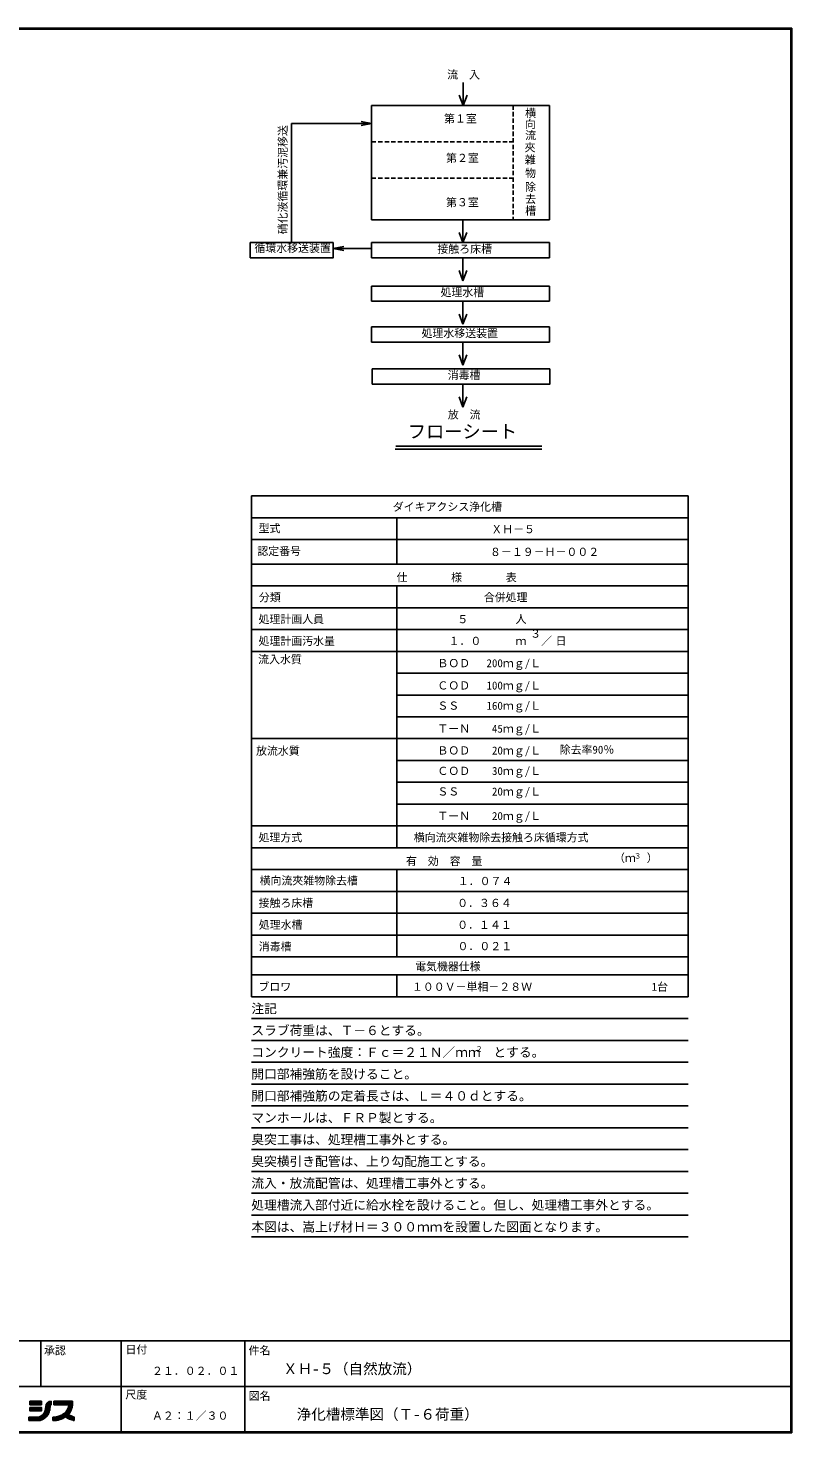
# Model space of a CAD drawing. Units: millimetres, scale not verified. Extents: x -8093 to 8093, y -5792 to 5792.
# Drawn here: x 1799 to 8093, y -5792 to 5792 of the extents above; entities that cross this region are included whole.
import ezdxf
from ezdxf.enums import TextEntityAlignment as Align

# ---------------------------------------------------------------- set-up
doc = ezdxf.new("R2010")
doc.units = ezdxf.units.MM
doc.header["$LTSCALE"] = 30
doc.linetypes.add('DASHED1', pattern=[1.8, 1.2, -0.6])
doc.layers.add('0-0_Axis_waku', color=7, linetype='Continuous', lineweight=25)
doc.layers.add('0-1_00クル-フ-0躯体', color=3, linetype='Continuous', lineweight=25)
doc.styles.add('ＭＳ ゴシック', font='')
doc.styles.get('ＭＳ ゴシック').set_extended_font_data('MS Gothic')

msp = doc.modelspace()

# ---------------------------------------------------------------- linework, layer by layer
at = {"layer": '0-0_Axis_waku'}
for p, q in [((-8093.4, 5792.4), (8093.4, 5792.4)), ((8093.4, -5792.4), (8093.4, 5792.4)), ((-8092.8, 5791.8), (8092.8, 5791.8)), ((-8092.2, 5791.2), (8092.2, 5791.2)), ((-8091.6, 5790.6), (8091.6, 5790.6)), ((-8091, 5790), (8091, 5790)), ((-8090.4, 5789.4), (8090.4, 5789.4)), ((-8089.8, 5788.8), (8089.8, 5788.8)), ((-8089.2, 5788.2), (8089.2, 5788.2)), ((-8088.6, 5787.6), (8088.6, 5787.6)), ((-8088, 5787), (8088, 5787)), ((-8087.4, 5786.4), (8087.4, 5786.4)), ((-8086.8, 5785.8), (8086.8, 5785.8)), ((-8086.2, 5785.2), (8086.2, 5785.2)), ((-8085.6, 5784.6), (8085.6, 5784.6)), ((-8085, 5784), (8085, 5784)), ((8085, -5784), (8085, 5784)), ((8085.6, -5784.6), (8085.6, 5784.6)), ((8086.2, -5785.2), (8086.2, 5785.2)), ((8086.8, -5785.8), (8086.8, 5785.8)), ((8087.4, -5786.4), (8087.4, 5786.4)), ((8088, -5787), (8088, 5787)), ((8088.6, -5787.6), (8088.6, 5787.6)), ((8089.2, -5788.2), (8089.2, 5788.2)), ((8089.8, -5788.8), (8089.8, 5788.8)), ((8090.4, -5789.4), (8090.4, 5789.4)), ((8091, -5790), (8091, 5790)), ((8091.6, -5790.6), (8091.6, 5790.6)), ((8092.2, -5791.2), (8092.2, 5791.2)), ((8092.8, -5791.8), (8092.8, 5791.8)), ((-8085, -5034), (8085, -5034)), ((1904.99, -5409), (1904.99, -5034)), ((2564.99, -5784), (2564.99, -5034)), ((3585, -5784), (3585, -5034)), ((-75.01, -5409), (8085, -5409)), ((1813.76, -5533.08), (1908.53, -5533.08)), ((1813.76, -5539.08), (1908.53, -5539.08)), ((1813.76, -5545.08), (1908.53, -5545.08)), ((1813.76, -5551.08), (1908.53, -5551.08)), ((1813.76, -5557.08), (1908.53, -5557.08)), ((1814.98, -5559.98), (1814.98, -5530.82)), ((1820.98, -5559.98), (1820.98, -5530.82)), ((1826.98, -5559.98), (1826.98, -5530.82)), ((1832.99, -5559.98), (1832.99, -5530.82)), ((1838.99, -5559.98), (1838.99, -5530.82)), ((1844.99, -5559.98), (1844.99, -5530.82)), ((1850.99, -5559.98), (1850.99, -5530.82)), ((1856.99, -5559.98), (1856.99, -5530.82)), ((1862.99, -5559.98), (1862.99, -5530.82)), ((1868.99, -5559.98), (1868.99, -5530.82)), ((1874.99, -5559.98), (1874.99, -5530.82)), ((1880.99, -5559.98), (1880.99, -5530.82)), ((1886.99, -5559.98), (1886.99, -5530.82)), ((1892.99, -5559.98), (1892.99, -5530.82)), ((1898.99, -5559.98), (1898.99, -5530.82)), ((1904.99, -5559.98), (1904.99, -5530.82)), ((1948.63, -5557.08), (1988.72, -5557.08)), ((1951.82, -5551.08), (1988.72, -5551.08)), ((1953, -5549.94), (1953, -5655.33)), ((1956.41, -5545.08), (1988.72, -5545.08)), ((1959, -5542.47), (1959, -5647.52)), ((1963.14, -5539.08), (1988.72, -5539.08)), ((1965, -5537.81), (1965, -5638.02)), ((1971, -5534.57), (1971, -5625.92)), ((1974.84, -5533.08), (1988.72, -5533.08)), ((1977, -5532.42), (1977, -5608.55)), ((1983, -5531.19), (1983, -5565.52)), ((1988.72, -5530.82), (1988.72, -5559.98)), ((2010.59, -5530.82), (2010.59, -5559.98)), ((2010.59, -5533.08), (2163.68, -5533.08)), ((2010.59, -5539.08), (2163.68, -5539.08)), ((2010.59, -5545.08), (2163.68, -5545.08)), ((2010.59, -5551.08), (2163.68, -5551.08)), ((2010.59, -5557.08), (2163.64, -5557.08)), ((2010.59, -5559.98), (2134.52, -5559.98)), ((2012.98, -5559.98), (2012.98, -5530.82)), ((2018.98, -5559.98), (2018.98, -5530.82)), ((2024.98, -5559.98), (2024.98, -5530.82)), ((2030.98, -5559.98), (2030.98, -5530.82)), ((2036.98, -5559.98), (2036.98, -5530.82)), ((2042.98, -5559.98), (2042.98, -5530.82)), ((2048.98, -5559.98), (2048.98, -5530.82)), ((2054.98, -5559.98), (2054.98, -5530.82)), ((2060.98, -5559.98), (2060.98, -5530.82)), ((2066.98, -5559.98), (2066.98, -5530.82)), ((2072.98, -5559.98), (2072.98, -5530.82)), ((2078.98, -5559.98), (2078.98, -5530.82)), ((2084.98, -5559.98), (2084.98, -5530.82)), ((2090.98, -5559.98), (2090.98, -5530.82)), ((2096.99, -5559.98), (2096.99, -5530.82)), ((2102.99, -5559.98), (2102.99, -5530.82)), ((2108.99, -5559.98), (2108.99, -5530.82)), ((2114.99, -5559.98), (2114.99, -5530.82)), ((2120.99, -5559.98), (2120.99, -5530.82)), ((2126.99, -5559.98), (2126.99, -5530.82)), ((2132.99, -5559.98), (2132.99, -5530.82)), ((2138.99, -5629.92), (2138.99, -5530.82)), ((2144.99, -5621.45), (2144.99, -5530.82)), ((2150.99, -5611.13), (2150.99, -5530.82)), ((2156.99, -5597.48), (2156.99, -5530.82)), ((1806.47, -5662.04), (1806.47, -5691.2)), ((1806.47, -5662.04), (1879.37, -5662.04)), ((1806.47, -5665.08), (1943.73, -5665.08)), ((1806.47, -5671.08), (1936.67, -5671.08)), ((1808.98, -5662.04), (1808.98, -5691.2)), ((1813.76, -5587.08), (1908.53, -5587.08)), ((1813.76, -5593.08), (1908.53, -5593.08)), ((1813.76, -5599.08), (1908.53, -5599.08)), ((1813.76, -5605.08), (1908.53, -5605.08)), ((1814.98, -5611.01), (1814.98, -5581.85)), ((1814.98, -5662.04), (1814.98, -5691.2)), ((1820.98, -5611.01), (1820.98, -5581.85)), ((1820.98, -5662.04), (1820.98, -5691.2)), ((1826.98, -5611.01), (1826.98, -5581.85)), ((1826.98, -5662.04), (1826.98, -5691.2)), ((1832.99, -5611.01), (1832.99, -5581.85)), ((1832.99, -5662.04), (1832.99, -5691.2)), ((1838.99, -5611.01), (1838.99, -5581.85)), ((1838.99, -5662.04), (1838.99, -5691.2)), ((1844.99, -5611.01), (1844.99, -5581.85)), ((1844.99, -5662.04), (1844.99, -5691.2)), ((1850.99, -5611.01), (1850.99, -5581.85)), ((1850.99, -5662.04), (1850.99, -5691.2)), ((1856.99, -5611.01), (1856.99, -5581.85)), ((1856.99, -5662.04), (1856.99, -5691.2)), ((1862.99, -5611.01), (1862.99, -5581.85)), ((1862.99, -5662.04), (1862.99, -5691.2)), ((1868.99, -5611.01), (1868.99, -5581.85)), ((1868.99, -5662.04), (1868.99, -5691.2)), ((1874.99, -5611.01), (1874.99, -5581.85)), ((1874.99, -5662.04), (1874.99, -5691.2)), ((1880.99, -5611.01), (1880.99, -5581.85)), ((1880.99, -5662.04), (1880.99, -5691.2)), ((1886.99, -5611.01), (1886.99, -5581.85)), ((1886.99, -5662.04), (1886.99, -5691.2)), ((1892.99, -5611.01), (1892.99, -5581.85)), ((1892.99, -5660.13), (1892.99, -5690.15)), ((1896.29, -5659.08), (1949.7, -5659.08)), ((1898.99, -5611.01), (1898.99, -5581.85)), ((1898.99, -5658.03), (1898.99, -5689.02)), ((1904.99, -5611.01), (1904.99, -5581.85)), ((1904.99, -5655.09), (1904.99, -5687.46)), ((1908.29, -5653.08), (1954.84, -5653.08)), ((1910.99, -5651.2), (1910.99, -5685.46)), ((1916.06, -5647.08), (1959.3, -5647.08)), ((1916.99, -5646.22), (1916.99, -5682.98)), ((1921.98, -5641.08), (1963.21, -5641.08)), ((1922.99, -5639.9), (1922.99, -5680)), ((1926.74, -5635.08), (1966.62, -5635.08)), ((1928.99, -5631.78), (1928.99, -5676.48)), ((1930.68, -5629.08), (1969.59, -5629.08)), ((1933.66, -5623.08), (1972.57, -5623.08)), ((1935, -5620.94), (1935, -5672.35)), ((1936.63, -5617.08), (1974.41, -5617.08)), ((1939.61, -5611.08), (1976.3, -5611.08)), ((1941, -5604.57), (1941, -5667.53)), ((1942.35, -5599.08), (1979.15, -5599.08)), ((1942.58, -5605.08), (1977.87, -5605.08)), ((1943.49, -5593.08), (1980.14, -5593.08)), ((1944.3, -5587.08), (1980.84, -5587.08)), ((1944.8, -5581.08), (1981.27, -5581.08)), ((1944.98, -5575.08), (1981.43, -5575.08)), ((1945.32, -5569.08), (1981.97, -5569.08)), ((1946.51, -5563.08), (1984.23, -5563.08)), ((1947, -5561.43), (1947, -5661.91)), ((2003.3, -5662.03), (2003.3, -5691.18)), ((2003.3, -5665.08), (2099.31, -5665.08)), ((2003.3, -5671.08), (2088.62, -5671.08)), ((2006.97, -5691.15), (2006.97, -5661.99)), ((2012.98, -5690.94), (2012.98, -5661.75)), ((2018.98, -5690.55), (2018.98, -5661.3)), ((2024.98, -5689.98), (2024.98, -5660.62)), ((2030.98, -5689.21), (2030.98, -5659.73)), ((2034.61, -5659.08), (2170.55, -5659.08)), ((2036.98, -5688.26), (2036.98, -5658.61)), ((2042.98, -5687.1), (2042.98, -5657.25)), ((2048.98, -5685.75), (2048.98, -5655.64)), ((2054.98, -5684.18), (2054.98, -5653.78)), ((2057.03, -5653.08), (2154.6, -5653.08)), ((2060.98, -5682.4), (2060.98, -5651.64)), ((2066.98, -5680.4), (2066.98, -5649.2)), ((2071.67, -5647.08), (2142.63, -5647.08)), ((2072.98, -5678.15), (2072.98, -5646.45)), ((2078.98, -5675.66), (2078.98, -5643.34)), ((2082.94, -5641.08), (2132.96, -5641.08)), ((2084.98, -5672.89), (2084.98, -5639.84)), ((2090.98, -5669.84), (2090.98, -5635.9)), ((2092.14, -5635.08), (2134.81, -5635.08)), ((2096.99, -5666.47), (2096.99, -5631.43)), ((2099.86, -5629.08), (2139.64, -5629.08)), ((2102.99, -5662.76), (2102.99, -5626.34)), ((2106.43, -5623.08), (2143.92, -5623.08)), ((2108.99, -5659.44), (2108.99, -5620.46)), ((2112.06, -5617.08), (2147.7, -5617.08)), ((2114.99, -5663.89), (2114.99, -5613.55)), ((2116.71, -5665.08), (2178.26, -5665.08)), ((2116.88, -5611.08), (2151.02, -5611.08)), ((2120.99, -5667.91), (2120.99, -5605.11)), ((2121.01, -5605.08), (2153.91, -5605.08)), ((2124.51, -5599.08), (2156.39, -5599.08)), ((2126.17, -5671.08), (2178.26, -5671.08)), ((2126.99, -5671.55), (2126.99, -5594.06)), ((2127.43, -5593.08), (2158.49, -5593.08)), ((2129.81, -5587.08), (2160.22, -5587.08)), ((2131.69, -5581.08), (2161.59, -5581.08)), ((2132.99, -5674.86), (2132.99, -5575.53)), ((2133.07, -5575.08), (2162.61, -5575.08)), ((2134, -5569.08), (2163.3, -5569.08)), ((2134.46, -5563.08), (2163.64, -5563.08)), ((2138.99, -5677.86), (2138.99, -5644.96)), ((2150.99, -5683.08), (2150.99, -5651.42)), ((2156.99, -5683.08), (2156.99, -5654.11)), ((2162.99, -5683.08), (2162.99, -5656.49)), ((2168.99, -5683.08), (2168.99, -5658.58)), ((2174.99, -5683.08), (2174.99, -5660.4)), ((2178.26, -5661.28), (2178.26, -5691.2)), ((8093.4, -5792.4), (-8093.4, -5792.4)), ((8092.8, -5791.8), (-8092.8, -5791.8)), ((8092.2, -5791.2), (-8092.2, -5791.2)), ((8091.6, -5790.6), (-8091.6, -5790.6)), ((8091, -5790), (-8091, -5790)), ((8090.4, -5789.4), (-8090.4, -5789.4)), ((8089.8, -5788.8), (-8089.8, -5788.8)), ((8089.2, -5788.2), (-8089.2, -5788.2)), ((8088.6, -5787.6), (-8088.6, -5787.6)), ((8088, -5787), (-8088, -5787)), ((8087.4, -5786.4), (-8087.4, -5786.4)), ((8086.8, -5785.8), (-8086.8, -5785.8)), ((8086.2, -5785.2), (-8086.2, -5785.2)), ((8085.6, -5784.6), (-8085.6, -5784.6)), ((-8085, -5784), (8085, -5784)), ((1806.47, -5677.08), (1928.04, -5677.08)), ((1806.47, -5683.08), (1916.78, -5683.08)), ((1806.47, -5689.08), (1898.73, -5689.08)), ((1806.47, -5691.2), (1879.37, -5691.2)), ((2003.3, -5677.08), (2075.64, -5677.08)), ((2003.3, -5683.08), (2058.79, -5683.08)), ((2003.3, -5689.08), (2031.91, -5689.08)), ((2137.37, -5677.08), (2178.26, -5677.08)), ((2151.14, -5683.08), (2178.26, -5683.08)), ((2169.55, -5689.08), (2178.26, -5689.08))]:
    msp.add_line(p, q, dxfattribs=at)
for points in [[(1813.76, -5530.82), (1813.76, -5559.98), (1908.53, -5559.98), (1908.53, -5530.82)], [(1813.76, -5581.85), (1813.76, -5611.01), (1908.53, -5611.01), (1908.53, -5581.85)]]:
    msp.add_lwpolyline(points, close=True, dxfattribs=at)
msp.add_lwpolyline([(2010.59, -5530.82), (2163.68, -5530.82), (2163.68, -5559.98)], dxfattribs=at)
msp.add_arc((1988.72, -5574.56), 43.74, 90, 180, dxfattribs=at)
for centre, major_axis, ratio, start_param, end_param in [((1988.72, -5574.56), (0, 14.58), 0.5, 6.28318531, 7.85398163), ((2003.3, -5559.98), (131.22, 0), 0.7777, 4.71238898, 6.28318531), ((2003.3, -5559.98), (160.38, 0), 0.8181, 5.63139048, 6.28318531), ((1879.37, -5574.56), (0, 87.48), 0.75, 3.14159265, 4.71238898), ((1879.37, -5574.56), (0, 116.64), 0.875, 3.14159265, 4.71238898), ((2003.3, -5559.98), (160.38, 0), 0.8181, 4.71238898, 5.42754547), ((2219.57, -5564.42), (-160.38, 0), 0.8181, 0.80544324, 1.31023957), ((2219.57, -5564.42), (-131.22, 0), 0.7777, 0.82774402, 1.25047957)]:
    msp.add_ellipse(centre, major_axis=major_axis, ratio=ratio, start_param=start_param, end_param=end_param, dxfattribs=at)
at = {"layer": '0-1_00クル-フ-0躯体'}
for p, q in [((5384.16, 5343.69), (5384.16, 5154.69)), ((5352, 5238.69), (5384.16, 5154.69)), ((5416.31, 5238.69), (5384.16, 5154.69)), ((4630, 4212.59), (4630, 5154.69)), ((4630, 5154.69), (6094.41, 5154.54)), ((6094.91, 5154.04), (6094.91, 4212.94)), ((3970.73, 5005.36), (3970.73, 4023.59)), ((4630, 5005.36), (4543.06, 4989.06)), ((4630, 4212.59), (6094.41, 4212.44)), ((5382.44, 4212.59), (5382.44, 4023.59)), ((5350.29, 4107.59), (5382.44, 4023.59)), ((5414.6, 4107.59), (5382.44, 4023.59)), ((3628.43, 4023.59), (3628.43, 3897.59)), ((3628.43, 4023.59), (4313.03, 4023.59)), ((4313.03, 3974.56), (4399.97, 3990.87)), ((4630, 4023.59), (4630, 3897.59)), ((4630, 4023.59), (6094.76, 4023.59)), ((4630, 4023.59), (6094.76, 4023.59)), ((6094.76, 4023.59), (6094.76, 3897.59)), ((6094.76, 3897.59), (4630, 3897.59)), ((5382.44, 3897.6), (5382.44, 3708.6)), ((5350.29, 3792.59), (5382.44, 3708.6)), ((5414.6, 3792.59), (5382.44, 3708.6)), ((4630, 3665.35), (4630, 3539.36)), ((4630, 3665.35), (6094.76, 3665.35)), ((6094.76, 3665.35), (6094.76, 3539.36)), ((6094.76, 3539.36), (4630, 3539.36)), ((5382.44, 3539.35), (5382.44, 3350.35)), ((5350.29, 3434.35), (5382.44, 3350.35)), ((5414.6, 3434.35), (5382.44, 3350.35)), ((4630, 3329.04), (4630, 3203.04)), ((4630, 3329.04), (6094.76, 3329.04)), ((6094.76, 3329.04), (6094.76, 3203.04)), ((6094.76, 3203.04), (4630, 3203.04)), ((5382.44, 3203.04), (5382.44, 3014.04)), ((5350.29, 3098.04), (5382.44, 3014.04)), ((5414.6, 3098.04), (5382.44, 3014.04)), ((4634.74, 2982.68), (4634.74, 2856.68)), ((4634.74, 2982.68), (6099.5, 2982.68)), ((5382.44, 2856.68), (5382.44, 2667.68)), ((5350.29, 2751.68), (5382.44, 2667.68)), ((5414.6, 2751.68), (5382.44, 2667.68)), ((6032.63, 2320.64), (4825.24, 2320.64)), ((6031.77, 2344.64), (4830.85, 2344.64)), ((3638.95, 1934.86), (7238.95, 1934.86)), ((3638.95, 1372.74), (3638.95, 1934.86)), ((7238.95, 1934.86), (7238.95, 1372.74)), ((3638.95, 1754.86), (7238.95, 1754.86)), ((4838.95, 1754.86), (4838.95, 1372.74)), ((7238.95, 1574.86), (3638.95, 1574.86)), ((3638.95, 1574.86), (7238.95, 1574.86)), ((3638.95, 1372.74), (7238.95, 1372.74)), ((3638.95, -2195.86), (3638.95, 1372.74)), ((7238.95, 1372.74), (7238.95, -2195.86)), ((3638.95, 1192.73), (7238.95, 1192.73)), ((4838.95, 1192.73), (4838.95, -967.27)), ((3638.95, 1012.73), (7238.95, 1012.73)), ((3638.95, 832.74), (7238.95, 832.74)), ((3638.95, 652.73), (7238.95, 652.73)), ((4838.95, 472.73), (7238.95, 472.73)), ((4838.95, 292.73), (7238.95, 292.73)), ((4838.95, 112.73), (7238.95, 112.73)), ((3638.95, -67.27), (7238.95, -67.27)), ((4838.95, -247.27), (7238.95, -247.27)), ((4838.95, -427.27), (7238.95, -427.27)), ((4838.95, -607.27), (7238.95, -607.27)), ((3638.94, -787.27), (7238.95, -787.27)), ((7238.94, -967.27), (3638.94, -967.27)), ((3638.94, -1147.27), (7238.94, -1147.27)), ((4838.94, -1147.27), (4838.94, -1867.27)), ((3638.94, -1327.27), (7238.94, -1327.27)), ((3638.94, -1507.27), (7238.94, -1507.27)), ((3638.94, -1687.27), (7238.94, -1687.27)), ((3638.94, -1867.27), (7238.94, -1867.27)), ((3638.95, -2015.86), (7238.95, -2015.86)), ((4838.95, -2015.86), (4838.95, -2195.86)), ((7238.95, -2195.86), (3638.95, -2195.86)), ((7238.95, -2375.86), (3638.95, -2375.86)), ((7238.95, -2555.86), (3638.95, -2555.86)), ((7238.95, -2735.86), (3638.95, -2735.86)), ((7238.95, -2915.86), (3638.95, -2915.86)), ((7238.95, -3095.86), (3638.95, -3095.86)), ((7238.95, -3275.87), (3638.95, -3275.87)), ((7238.95, -3455.87), (3638.95, -3455.87)), ((7238.95, -3635.87), (3638.95, -3635.87)), ((7238.95, -3815.87), (3638.95, -3815.87)), ((7238.95, -3995.87), (3638.95, -3995.87)), ((7238.95, -4175.87), (3638.95, -4175.87))]:
    msp.add_line(p, q, dxfattribs=at)
at = {"layer": '0-1_00クル-フ-0躯体', "linetype": 'DASHED1'}
for p, q in [((5795.27, 5154.54), (5795.27, 4212.44)), ((4630, 4854.69), (5795.27, 4854.54)), ((4630, 4554.69), (5795.27, 4554.54))]:
    msp.add_line(p, q, dxfattribs=at)
at = {"layer": '0-1_00クル-フ-0躯体'}
for points in [[(3970.73, 5005.36), (4630, 5005.36), (4543.06, 5021.67)], [(4313.03, 4023.59), (4313.03, 3897.59), (3628.43, 3897.59)], [(4630, 3974.56), (4313.03, 3974.56), (4399.97, 3958.26)], [(6099.5, 2982.68), (6099.5, 2856.68), (4634.74, 2856.68)]]:
    msp.add_lwpolyline(points, dxfattribs=at)
for centre, start, end in [((6094.41, 5154.04), 0, 90), ((6094.41, 4212.94), 270, 0)]:
    msp.add_arc(centre, 0.5, start, end, dxfattribs=at)

# ---------------------------------------------------------------- texts
at = {"layer": '0-0_Axis_waku', "style": 'ＭＳ ゴシック'}
for s, height, p in [('承認', 65.98, (1930.21, -5165.38)), ('日付', 65.98, (2601.79, -5157.94)), ('件名', 65.98, (3616.47, -5165.38)), ('ＸＨ-５（自然放流）', 87.98, (3900, -5334)), ('２１．０２．０１', 65.98, (2819.99, -5334)), ('尺度', 65.98, (2600.31, -5529.85)), ('図名', 65.98, (3616.47, -5540.38)), ('Ａ２：１／３０', 65.98, (2819.99, -5703.49)), ('浄化槽標準図（Ｔ-６荷重）', 87.98, (4012.33, -5709))]:
    msp.add_text(s, height=height, dxfattribs=at).set_placement(p, align=Align.BOTTOM_LEFT)
at = {"layer": '0-1_00クル-フ-0躯体', "color": 4, "style": 'ＭＳ ゴシック'}
for s, height, p in [('流\u3000入', 65.98, (5252.31, 5355.51)), ('横', 65.98, (5894.95, 5038.35)), ('第１室', 65.98, (5226.76, 4992.97)), ('向', 65.98, (5892.8, 4947.57)), ('流', 65.98, (5894.95, 4854.84)), ('第２室', 65.98, (5243.32, 4668.33)), ('夾', 65.98, (5890.64, 4755.36)), ('雑', 65.98, (5892.8, 4653.73)), ('物', 65.98, (5894.95, 4543.2)), ('除', 65.98, (5894.95, 4428.9)), ('去', 65.98, (5894.95, 4329.69)), ('第３室', 65.98, (5243.32, 4302.84)), ('槽', 65.98, (5894.95, 4234.14)), ('循環水移送装置', 65.98, (3664.02, 3925.21)), ('接触ろ床槽', 65.98, (5172.06, 3918.36)), ('処理水槽', 65.98, (5197.76, 3560.9)), ('処理水移送装置', 65.98, (5041.33, 3222.87)), ('消毒槽', 65.98, (5257.23, 2877.21)), ('放\u3000流', 65.98, (5257.59, 2552.1)), ('フローシート', 110, (4928.45, 2378.05)), ('ダイキアクシス浄化槽\u3000', 65.98, (4804.14, 1791.68)), ('型式', 65.98, (3698.58, 1614.08)), ('ＸＨ－５', 65.98, (5616.24, 1607.43)), ('認定番号', 65.98, (3687.94, 1426.22)), ('８－１９－Ｈ－００２', 65.98, (5605.61, 1419.57)), ('仕\u3000\u3000\u3000\u3000様\u3000\u3000\u3000\u3000表', 65.98, (4835.35, 1210.13)), ('分類', 65.98, (3700.75, 1045.13)), ('合併処理', 65.98, (5554.75, 1045.13)), ('処理計画人員\u3000', 65.98, (3697.75, 865.13)), ('５', 65.98, (5336.35, 865.13)), ('人', 65.98, (5816.35, 865.13)), ('３', 65.98, (5936.35, 745.14)), ('処理計画汚水量', 65.98, (3697.75, 685.13)), ('１．０', 65.98, (5264.14, 685.13)), ('ｍ', 65.98, (5816.35, 685.13)), ('／', 65.98, (6026.35, 685.13)), ('日', 65.98, (6146.35, 685.13)), ('流入水質', 65.98, (3694.47, 533.72)), ('ＢＯＤ\u3000 200ｍｇ/Ｌ', 65.98, (5171.9, 502.14)), ('ＣＯＤ\u3000 100ｍｇ/Ｌ', 65.98, (5171.9, 318.08)), ('ＳＳ\u3000\u3000 160ｍｇ/Ｌ', 65.98, (5171.9, 151.54)), ('ＴーＮ \u3000 45ｍｇ/Ｌ', 65.98, (5171.9, -37.86)), ('除去率90％', 65.98, (6179.62, -210.92)), ('放流水質', 65.98, (3677.64, -220.43)), ('ＢＯＤ\u3000\u300020ｍｇ/Ｌ', 65.98, (5171.9, -217.86)), ('ＣＯＤ\u3000\u300030ｍｇ/Ｌ', 65.98, (5171.9, -386.37)), ('ＳＳ\u3000\u3000\u300020ｍｇ/Ｌ', 65.98, (5171.9, -556.05)), ('ＴーＮ\u3000\u300020ｍｇ/Ｌ', 65.98, (5171.9, -757.86)), ('処理方式\u3000\u3000\u3000', 65.98, (3697.74, -934.87)), ('横向流夾雑物除去接触ろ床循環方式', 65.98, (4977.58, -934.87)), ('有\u3000効\u3000容\u3000量', 65.98, (4912.74, -1129.87)), ('（ｍ\u3000）', 65.98, (6627.38, -1104.09)), ('３', 43.99, (6791.54, -1069.67)), ('横向流夾雑物除去槽', 65.98, (3706.86, -1290.56)), ('１．０７４', 65.98, (5339.88, -1294.87)), ('接触ろ床槽', 65.98, (3698.94, -1474.87)), ('０．３６４', 65.98, (5335.02, -1475.6)), ('処理水槽', 65.98, (3700.14, -1654.87)), ('０．１４１', 65.98, (5335.02, -1655.6)), ('消毒槽', 65.98, (3700.14, -1834.87)), ('０．０２１', 65.98, (5337.78, -1831.53)), ('電気機器仕様', 65.98, (4988.35, -1998.46)), ('ブロワ', 65.98, (3697.15, -2166.46)), ('１００Ｖ－単相－２８Ｗ', 65.98, (4962.25, -2166.46)), ('1台', 65.98, (6938.05, -2166.46)), ('注記', 76.98, (3638.95, -2354.66)), ('スラブ荷重は、Ｔ－６とする。', 76.98, (3638.95, -2534.67)), ('コンクリート強度：Ｆｃ＝２１Ｎ／ｍｍ\u3000とする。', 76.98, (3638.95, -2714.67)), ('２', 43.99, (5484.58, -2660.71)), ('開口部補強筋を設けること。', 76.98, (3638.95, -2894.67)), ('開口部補強筋の定着長さは、Ｌ＝４０ｄとする。', 76.98, (3638.95, -3074.67)), ('マンホールは、ＦＲＰ製とする。', 76.98, (3638.95, -3254.67)), ('臭突工事は、処理槽工事外とする。', 76.98, (3638.95, -3434.67)), ('臭突横引き配管は、上り勾配施工とする。', 76.98, (3638.95, -3614.67)), ('流入・放流配管は、処理槽工事外とする。', 76.98, (3638.95, -3794.67)), ('処理槽流入部付近に給水栓を設けること。但し、処理槽工事外とする。', 76.98, (3638.95, -3974.68)), ('本図は、嵩上げ材Ｈ＝３００ｍｍを設置した図面となります。', 76.98, (3638.95, -4154.68))]:
    msp.add_text(s, height=height, dxfattribs=at).set_placement(p, align=Align.BOTTOM_LEFT)
msp.add_text('硝化液循環兼汚泥移送', height=65.98, rotation=90, dxfattribs=at).set_placement((3951.27, 4092.05), align=Align.BOTTOM_LEFT)

doc.saveas('drawing.dxf')
